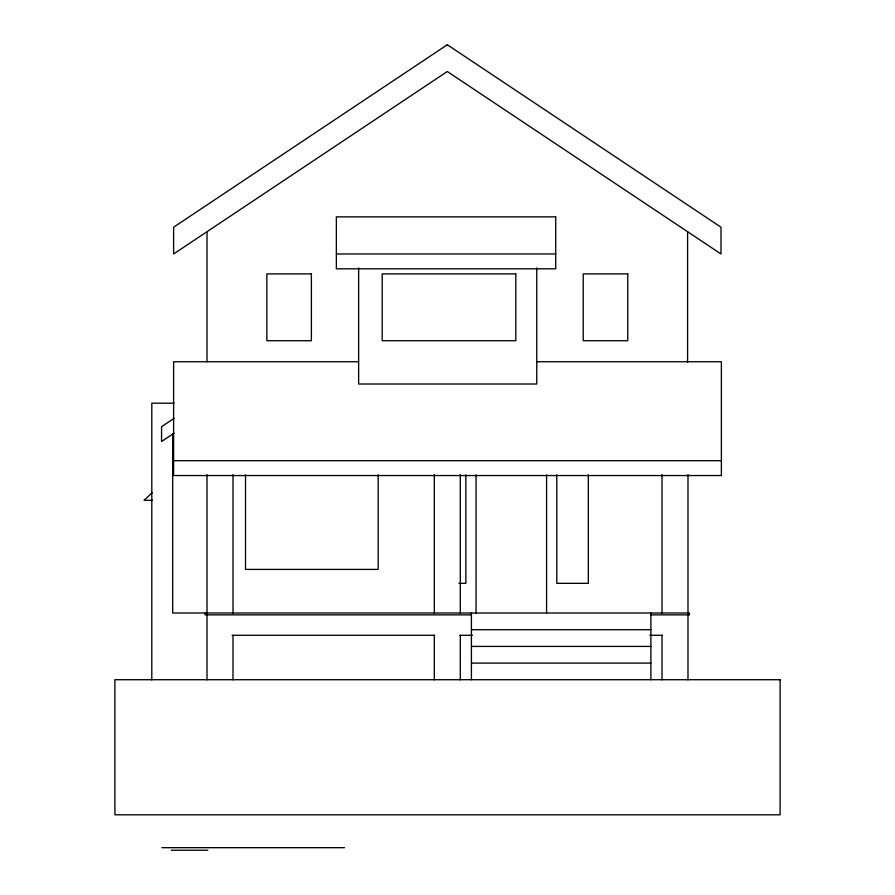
<?xml version="1.0" encoding="UTF-8"?>
<svg xmlns="http://www.w3.org/2000/svg" width="895" height="895" viewBox="0 0 895 895"><rect width="100%" height="100%" fill="white"/><g stroke="black" fill="none" stroke-linecap="round" stroke-linejoin="round"><path stroke-width="1.34" d="M152.228 492.619L144.095 500.294L152.486 500.294M174.055 418.357L161.559 426.691L161.559 441.526L174.055 433.191M336.363 253.967L555.717 253.967M358.638 361.748L173.619 361.748L173.619 475.547L721.381 475.547L721.381 361.748L536.765 361.748M174.044 403.175L151.803 403.175L151.803 679.887M173.619 460.701L721.381 460.701M459.001 583.327L465.859 583.327L465.859 474.775M471.419 614.865L205.156 614.865L205.156 613.008M650.878 614.865L689.452 614.865L689.452 613.008L172.69 613.008L172.69 434.109M471.419 629.711L650.878 629.711M232.163 635.282L434.735 635.282M459.873 635.282L472.448 635.282M649.871 635.282L662.445 635.282M471.419 646.414L650.878 646.414M471.419 663.106L650.878 663.106M161.883 847.677L344.508 847.677M171.269 850.25L207.797 850.25M687.986 474.585L687.986 613.008M687.986 614.865L687.986 679.808M687.595 231.704L687.595 362.52M662.009 474.585L662.009 613.008M662.009 635.282L662.009 679.808M650.878 613.008L650.878 679.708M588.317 474.775L588.317 583.327L556.779 583.327L556.779 474.775M546.577 474.831L546.577 613.008M536.765 267.952L536.765 384.011L358.638 384.011L358.638 267.952M476.062 474.831L476.062 613.008M471.419 613.008L471.419 679.708M460.287 474.585L460.287 613.008M460.287 635.282L460.287 679.808M434.31 474.585L434.31 613.008M434.31 635.282L434.31 679.808M378.182 474.775L378.182 569.41L245.521 569.41L245.521 474.775M232.991 474.585L232.991 613.008M232.991 635.282L232.991 679.808M207.013 231.704L207.013 361.748M207.013 474.585L207.013 613.008M207.013 614.843L207.013 679.808M447.299 44.75L173.619 227.207L173.619 253.967L447.299 71.51L720.99 253.967L720.99 227.207L447.299 44.75M555.717 216.858L336.363 216.858L336.363 268.813L555.717 268.813L555.717 216.858M311.382 273.915L266.855 273.915L266.855 340.715L311.382 340.715L311.382 273.915M515.8 273.915L382.199 273.915L382.199 340.715L515.8 340.715L515.8 273.915M627.753 273.915L583.216 273.915L583.216 340.715L627.753 340.715L627.753 273.915M780.104 679.708L114.896 679.708L114.896 814.797L780.104 814.797L780.104 679.708"/></g></svg>
